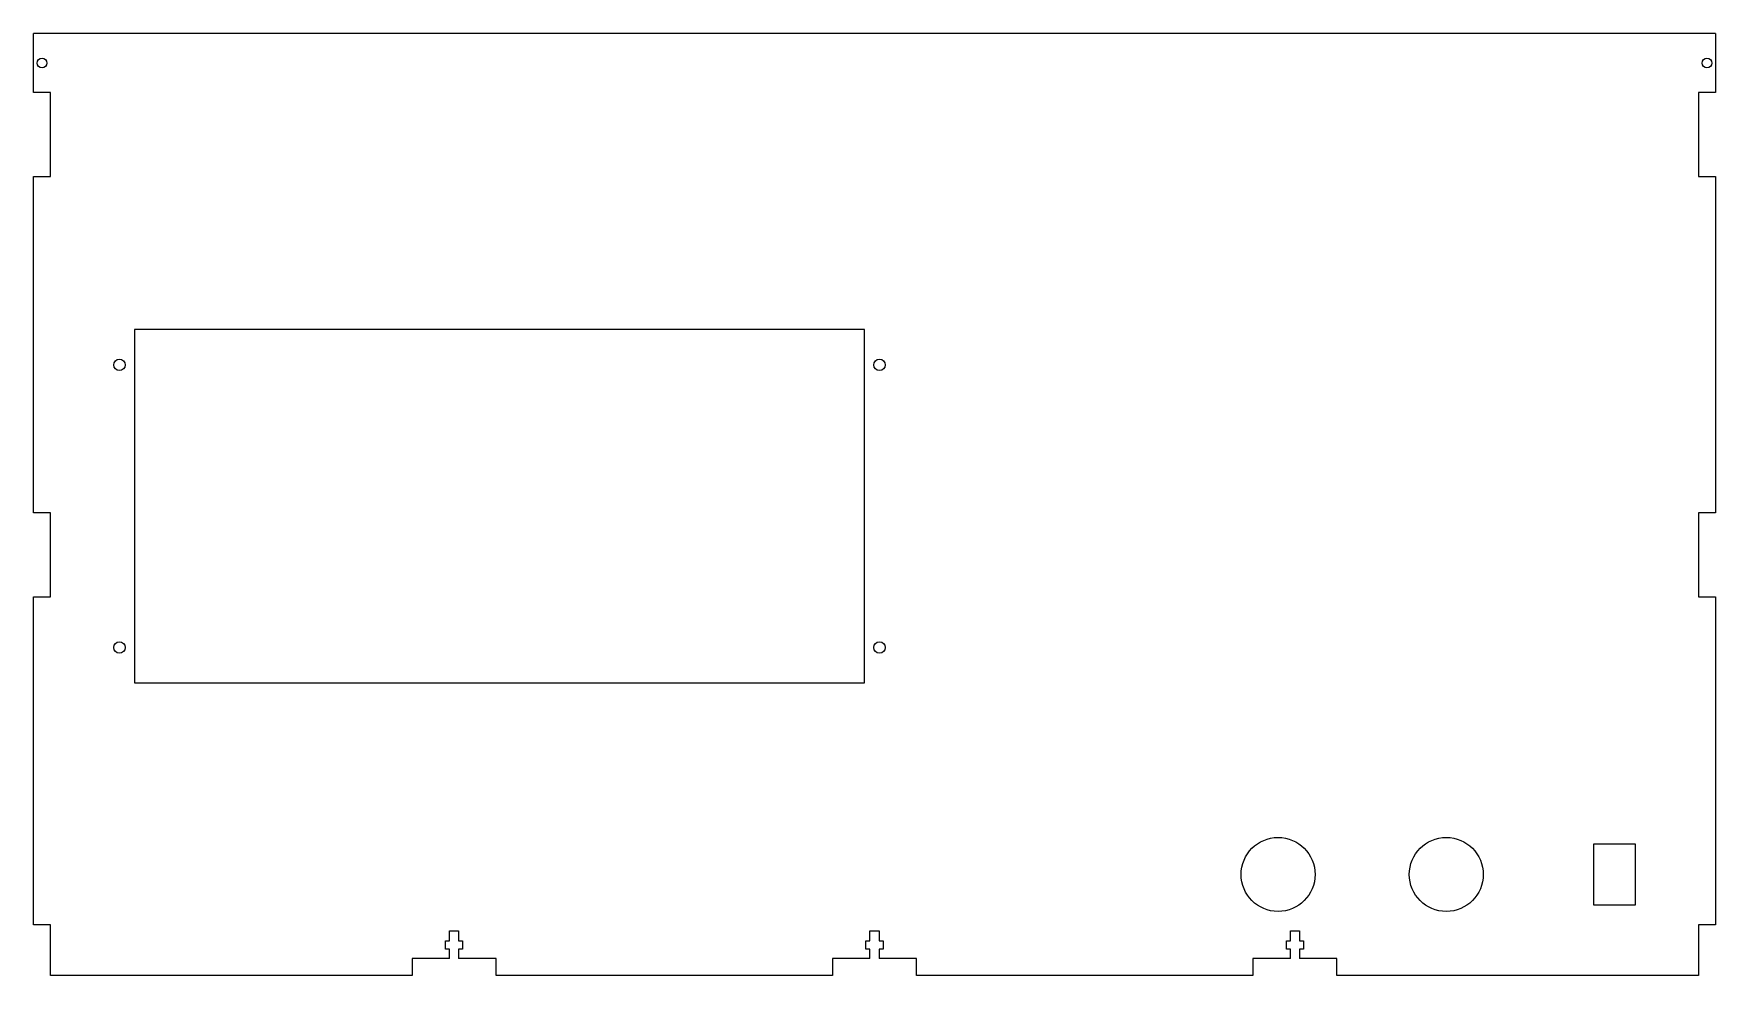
# Model space of a CAD drawing. Header units: millimetres. Extents: x -250 to 250, y -250 to 30.
import ezdxf

# ---------------------------------------------------------------- set-up
doc = ezdxf.new("R2010")
doc.units = ezdxf.units.MM

msp = doc.modelspace()

# ---------------------------------------------------------------- linework, layer by layer
at = {"color": 7, "linetype": 'Continuous', "lineweight": 25}
for p, q in [((250, 30), (-250, 30)), ((-250, 12.5), (-250, 30)), ((250, 30), (250, 12.5)), ((-245, 12.5), (-250, 12.5)), ((-245, -12.5), (-245, 12.5)), ((250, 12.5), (245, 12.5)), ((245, 12.5), (245, -12.5)), ((-250, -12.5), (-245, -12.5)), ((-250, -112.5), (-250, -12.5)), ((245, -12.5), (250, -12.5)), ((250, -12.5), (250, -112.5)), ((-3, -58), (-220, -58)), ((-220, -58), (-220, -163)), ((-3, -163), (-3, -58)), ((-245, -112.5), (-250, -112.5)), ((-245, -137.5), (-245, -112.5)), ((250, -112.5), (245, -112.5)), ((245, -112.5), (245, -137.5)), ((-250, -235), (-250, -137.5)), ((-250, -137.5), (-245, -137.5)), ((245, -137.5), (250, -137.5)), ((250, -137.5), (250, -235)), ((-220, -163), (-3, -163)), ((226.25, -211), (213.75, -211)), ((213.75, -211), (213.75, -229)), ((226.25, -229), (226.25, -211)), ((213.75, -229), (226.25, -229)), ((-245, -235), (-250, -235)), ((-245, -250), (-245, -235)), ((250, -235), (245, -235)), ((245, -235), (245, -250)), ((-127.55, -239.75), (-126.35, -239.75)), ((-127.55, -242.25), (-127.55, -239.75)), ((-126.35, -239.75), (-126.35, -236.75)), ((-126.35, -236.75), (-123.65, -236.75)), ((-123.65, -236.75), (-123.65, -239.75)), ((-123.65, -239.75), (-122.45, -239.75)), ((-122.45, -239.75), (-122.45, -242.25)), ((-2.55, -239.75), (-1.35, -239.75)), ((-2.55, -242.25), (-2.55, -239.75)), ((-1.35, -236.75), (1.35, -236.75)), ((-1.35, -239.75), (-1.35, -236.75)), ((1.35, -236.75), (1.35, -239.75)), ((1.35, -239.75), (2.55, -239.75)), ((2.55, -239.75), (2.55, -242.25)), ((122.45, -239.75), (123.65, -239.75)), ((122.45, -242.25), (122.45, -239.75)), ((123.65, -236.75), (126.35, -236.75)), ((123.65, -239.75), (123.65, -236.75)), ((126.35, -236.75), (126.35, -239.75)), ((126.35, -239.75), (127.55, -239.75)), ((127.55, -239.75), (127.55, -242.25)), ((-126.35, -245), (-137.5, -245)), ((-137.5, -245), (-137.5, -250)), ((-126.35, -242.25), (-127.55, -242.25)), ((-126.35, -245), (-126.35, -242.25)), ((-123.65, -242.25), (-123.65, -245)), ((-122.45, -242.25), (-123.65, -242.25)), ((-112.5, -245), (-123.65, -245)), ((-112.5, -250), (-112.5, -245)), ((-1.35, -245), (-12.5, -245)), ((-12.5, -245), (-12.5, -250)), ((-1.35, -242.25), (-2.55, -242.25)), ((-1.35, -245), (-1.35, -242.25)), ((1.35, -242.25), (1.35, -245)), ((2.55, -242.25), (1.35, -242.25)), ((12.5, -245), (1.35, -245)), ((12.5, -250), (12.5, -245)), ((123.65, -245), (112.5, -245)), ((112.5, -245), (112.5, -250)), ((123.65, -242.25), (122.45, -242.25)), ((123.65, -245), (123.65, -242.25)), ((126.35, -242.25), (126.35, -245)), ((127.55, -242.25), (126.35, -242.25)), ((137.5, -245), (126.35, -245)), ((137.5, -250), (137.5, -245)), ((-137.5, -250), (-245, -250)), ((-12.5, -250), (-112.5, -250)), ((112.5, -250), (12.5, -250)), ((245, -250), (137.5, -250))]:
    msp.add_line(p, q, dxfattribs=at)
for centre, radius in [((-247.5, 21.25), 1.45), ((247.5, 21.25), 1.45), ((-224.5, -68.5), 1.7), ((1.5, -68.5), 1.7), ((-224.5, -152.5), 1.7), ((1.5, -152.5), 1.7), ((120, -220), 11), ((170, -220), 11)]:
    msp.add_circle(centre, radius, dxfattribs=at)

doc.saveas('drawing.dxf')
